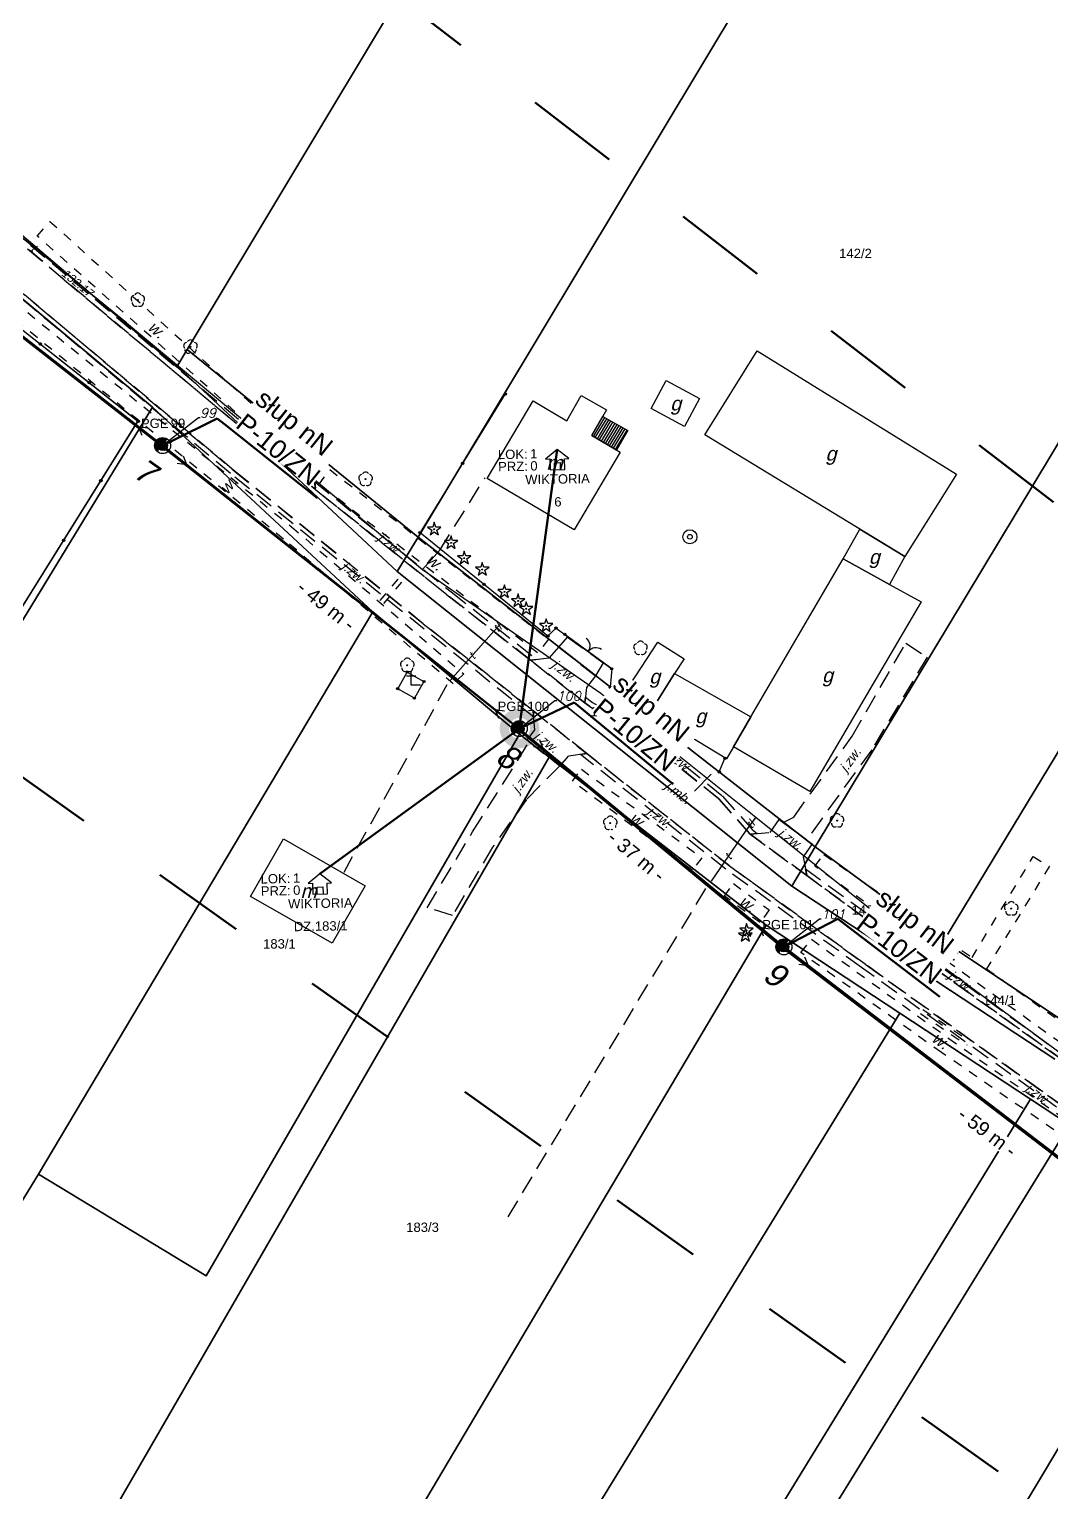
# Model space of a CAD drawing. Header units: metres. Extents: x 7542702 to 7555152, y 5804026 to 5815503.
# Drawn here: x 7547539.8 to 7547649.1, y 5806295.5 to 5806452 of the extents above; entities that cross this region are included whole.
import ezdxf
from ezdxf import colors
from ezdxf.entities.mleader import LeaderData, LeaderLine
from ezdxf.enums import TextEntityAlignment as Align
from ezdxf.math import Vec2, Vec3

# ---------------------------------------------------------------- set-up
doc = ezdxf.new("R2010")
doc.units = ezdxf.units.M
for name, pattern in [('4001', [0]), ('4002', [2, 1, -1]), ('4003', [3, 2, -1])]:
    doc.linetypes.add(name, pattern=pattern)
doc.layers.add('!tele', color=30, linetype='Continuous', lineweight=50, plot=False)
for name, color, linetype, lineweight in [('!trafo', 6, '4002', 50), ('_KABEL_ABONENCKI_NAPOWIETRZNY', 104, 'Continuous', 50), ('_MUFA', 202, 'Continuous', 30), ('_numery slupow etap 4 cz. 2', 7, 'Continuous', 40), ('_PA_OPCJONALNE', 1, 'Continuous', 30), ('_SIEC_NAPOWIETRZNA', 5, 'Continuous', 50), ('_SLUP_DZIERZAWIONY_ENERGETYCZNY', 1, 'Continuous', 30)]:
    doc.layers.add(name, color=color, linetype=linetype, lineweight=lineweight)
for name, color, linetype in [('_MM mufy', 3, 'Continuous'), ('_MM opisy', 7, 'Continuous'), ('_MM slupy', 5, 'Continuous'), ('Budynki', 7, 'Continuous'), ('Cmentarze_i_pomniki', 184, 'Continuous'), ('Drogi', 135, 'Continuous'), ('Dzialki', 165, 'Continuous'), ('Elementy_budynkow', 7, 'Continuous'), ('Linie_napowietrzne', 184, 'Continuous'), ('makro-numeracja-punktow', 7, 'Continuous'), ('Ogrodzenia', 184, 'Continuous'), ('Projekty', 252, 'Continuous'), ('Roslinnosc', 104, 'Continuous'), ('SYSTEM', 250, 'Continuous'), ('Uz_Specjalne', 7, 'Continuous'), ('Uz_Telekomunikacja', 252, 'Continuous'), ('Wody', 184, 'Continuous')]:
    doc.layers.add(name, color=color, linetype=linetype)
doc.layers.add('DIM', color=7, linetype='Continuous', plot=False)
doc.layers.get('_MUFA').off()
doc.styles.add('DYN_DIM', font='arial.ttf')
doc.styles.add('GeodText', font='romans.shx', dxfattribs={"oblique": 14.323945})
doc.styles.get("Standard").update_dxf_attribs({"font": 'arial.ttf'})
doc.dimstyles.new('opis linie', dxfattribs={"dimtxt": 1.5, "dimasz": 0.18, "dimexe": 0.18, "dimexo": 0.0625, "dimgap": 2.5, "dimtad": 4, "dimdec": 0, "dimzin": 0, "dimdsep": 46, "dimtxsty": 'Standard', "dimcen": 0.09, "dimse1": 1, "dimse2": 1, "dimsd1": 1, "dimsd2": 1, "dimclrt": 256, "dimadec": 0, "dimazin": 0, "dimtfac": 1, "dimtdec": 0, "dimtofl": 0, "dimtmove": 0, "dimatfit": 3, "dimfxl": 1, "dimtfill": 1, "dimtolj": 1, "dimtzin": 0, "dimarcsym": 0})
doc.dimstyles.get("Standard").update_dxf_attribs({"dimtxt": 0.18, "dimasz": 0.18, "dimexe": 0.18, "dimexo": 0.0625, "dimgap": 0.09, "dimtad": 0, "dimtih": 1, "dimtoh": 1, "dimdec": 4, "dimzin": 0, "dimdsep": 46, "dimtxsty": 'Standard', "dimcen": 0.09, "dimadec": 0, "dimazin": 0, "dimtfac": 1, "dimtdec": 4, "dimtofl": 0, "dimtmove": 0, "dimatfit": 3, "dimfxl": 1, "dimtolj": 1, "dimtzin": 0, "dimarcsym": 0})

# ---------------------------------------------------------------- blocks, each defined once
blk = doc.blocks.new('1412')
at = {"layer": 'Roslinnosc', "color": 104, "linetype": 'Continuous'}
for p, q in [((-0.33, 0.47), (-1.43, 0.47)), ((-1.43, 0.47), (-0.55, -0.17)), ((0, 1.5), (-0.33, 0.47)), ((0.33, 0.47), (0, 1.5)), ((1.43, 0.47), (0.33, 0.47)), ((0.55, -0.17), (1.43, 0.47)), ((-0.55, -0.17), (-0.88, -1.21)), ((-0.88, -1.21), (0, -0.57)), ((0, -0.57), (0.88, -1.21)), ((0.88, -1.21), (0.55, -0.17))]:
    blk.add_line(p, q, dxfattribs=at)
blk.add_circle((0, 0), 0.1, dxfattribs=at)
blk = doc.blocks.new('1651')
at = {"layer": 'Wody', "color": 184, "linetype": 'Continuous'}
for radius in [1.5, 0.5]:
    blk.add_circle((0, 0), radius, dxfattribs=at)
blk = doc.blocks.new('1281')
at = {"layer": 'Ogrodzenia', "color": 184, "linetype": 'Continuous'}
for radius in [0.24, 0.16, 0.08]:
    blk.add_circle((0, 0), radius, dxfattribs=at)
blk = doc.blocks.new('2283')
at = {"layer": 'Ogrodzenia', "color": 184, "linetype": 'Continuous'}
blk.add_line((0, 0), (0, 1), dxfattribs=at)
blk = doc.blocks.new('1283')
at = {"layer": 'Ogrodzenia', "color": 184, "linetype": 'Continuous'}
for centre, start, end in [((0, 2), 270, 0), ((0, -2), 0, 90)]:
    blk.add_arc(centre, 2, start, end, dxfattribs=at)
blk = doc.blocks.new('1422')
at = {"layer": 'Roslinnosc', "color": 104, "linetype": 'Continuous'}
blk.add_circle((0, 0), 0.1, dxfattribs=at)
for centre, start, end in [((-0.71, 0.23), 102.5, 221.75), ((0, 0.75), 30.19, 149.77), ((0.71, 0.23), 318.3, 77.49), ((-0.44, -0.61), 174.33, 293.45), ((0.44, -0.61), 246.24, 5.74)]:
    blk.add_arc(centre, 0.75, start, end, dxfattribs=at)
blk = doc.blocks.new('1371')
at = {"layer": 'Cmentarze_i_pomniki', "color": 184, "linetype": 'Continuous'}
for p, q in [((-1, 2), (1, 2)), ((0, 0), (0, 3)), ((2, 0), (0, 0))]:
    blk.add_line(p, q, dxfattribs=at)
blk = doc.blocks.new('1361')
at = {"layer": 'Linie_napowietrzne', "color": 184, "linetype": 'Continuous'}
blk.add_circle((0, 0), 0.5, dxfattribs=at)
blk = doc.blocks.new('1423')
at = {"layer": 'Roslinnosc', "color": 104, "linetype": 'Continuous'}
for centre, start, end in [((-0.71, 0.23), 102.5, 221.75), ((0, 0.75), 30.19, 149.77), ((0.71, 0.23), 318.3, 77.49), ((-0.44, -0.61), 174.33, 293.45), ((0.44, -0.61), 246.24, 5.74)]:
    blk.add_arc(centre, 0.75, start, end, dxfattribs=at)
blk = doc.blocks.new('1756')
at = {"layer": 'Uz_Telekomunikacja', "color": 220, "linetype": 'Continuous'}
for radius in [0.16, 0.08]:
    blk.add_circle((0, 0), radius, dxfattribs=at)
blk = doc.blocks.new('ADRES')
for points in [[(0.79, -2.15), (0.79, -2.15), (0.79, -0.99), (1.24, -0.99), (0, 0), (-1.24, -0.99), (-0.79, -0.99), (-0.79, -2.15), (0.79, -2.15), (0.79, -2.15)], [(-0.31, -2.15), (-0.31, -1.4), (0.31, -1.4), (0.31, -2.15)]]:
    blk.add_lwpolyline(points)
at = {"color": 212, "insert": (-3.15, -0.43), "char_height": 1, "width": 1e-16, "attachment_point": 6}
blk.add_mtext('LOK:  ', dxfattribs=at)
at = {"color": 4, "insert": (-3.15, -1.72), "char_height": 1, "width": 1e-16, "attachment_point": 6}
blk.add_mtext('PRZ: ', dxfattribs=at)
at = {"color": 7}
for tag, flags, p in [('ID_OBSZARU', 13, (29.07, 23.06)), ('WOJEWODZTWO', 13, (23.29, 19.95)), ('POWIAT', 13, (29.07, 18.51)), ('GMINA', 13, (29.07, 16.8)), ('TERC', 13, (29.07, 15.22)), ('SIMC', 13, (29.07, 13.42)), ('ULIC', 13, (29.07, 11.76)), ('SZEROKOSC_GEOGRAFICZNA', 13, (18.71, 10.18)), ('DLUGOSC_GEOGRAFICZNA', 13, (29.07, 8.25)), ('KATEGORIA_STAWKI_JEDNOSTKOWEJ_100', 13, (29.07, 4.77)), ('KWOTA_STAWKI_JEDNOSTKOWEJ_100', 13, (29.07, 2.89)), ('DOFINANSOWANIE_95', 13, (29.07, 0.87)), ('MIEJSCOWOSC', 12, (0, -3.65)), ('ULICA', 12, (0, -4.88)), ('NR_PORZADKOWY', 12, (0, -6.09))]:
    blk.add_attdef(tag, text='', height=1, dxfattribs=dict(at, flags=flags)).set_placement(p, align=Align.CENTER)
at = {"color": 1}
for tag, flags, p in [('ID_PA', 5, (29.07, 21.57)), ('RODZAJ_OBIEKTU', 5, (29.07, 6.63)), ('ZAPAS', 13, (29.07, -2.62))]:
    blk.add_attdef(tag, text='', height=1, dxfattribs=dict(at, flags=flags)).set_placement(p, align=Align.CENTER)
at = {"color": 212, "flags": 12}
blk.add_attdef('LICZBA_LOKALI', text='', height=1, dxfattribs=at).set_placement((-2.88, -0.43), align=Align.MIDDLE_LEFT)
at = {"color": 150, "flags": 12}
for tag, p in [('MUFA', (1.78, -0.93)), ('NUMER_WLOKNA', (1.86, -2.2))]:
    blk.add_attdef(tag, p, '', height=1, dxfattribs=at)
at = {"color": 7, "style": 'DYN_DIM', "flags": 13}
blk.add_attdef('ODC_FUNKCJONALNY', text='', height=1, dxfattribs=at).set_placement((29.07, -1.01), align=Align.CENTER)
at = {"color": 4, "flags": 12}
blk.add_attdef('LICZBA_SED_W_DANYM_PA', text='', height=1, dxfattribs=at).set_placement((-2.88, -1.72), align=Align.MIDDLE_LEFT)
blk = doc.blocks.new('1047')
at = {"layer": 'SYSTEM', "color": 250, "linetype": 'Continuous'}
blk.add_line((0, 1), (0, 11), dxfattribs=at)
blk = doc.blocks.new('1046')
at = {"layer": 'SYSTEM', "color": 250, "linetype": 'Continuous'}
for p, q in [((0, 1), (0, 11)), ((-1, 4.8), (0, 6.5)), ((1, 4.8), (0, 6.5))]:
    blk.add_line(p, q, dxfattribs=at)
blk = doc.blocks.new('SLUP_DZIERZAWIONY')
h = blk.add_hatch(color=256)
h.dxf.hatch_style = 1
h.paths.add_polyline_path([(0.53, 0, 1), (-0.53, 0, 1)])
at = {"lineweight": 30}
blk.add_circle((0, 0), 0.527, dxfattribs=at)
at = {"color": 7, "style": 'DYN_DIM', "flags": 13}
blk.add_attdef('ODC_FUNKCJONALNY', text='', height=1, dxfattribs=at).set_placement((0.36, 3.33), align=Align.CENTER)
at = {"color": 7, "flags": 12}
blk.add_attdef('WLASCICIEL', text='', height=1, dxfattribs=at).set_placement((0.63, 1.89), align=Align.RIGHT)
blk.add_attdef('SLUP_NUMER', (0.87, 1.89), '', height=1, dxfattribs=at)
blk.add_attdef('TYP', text='', height=1, dxfattribs=at).set_placement((0, -2.82), align=Align.CENTER)
blk = doc.blocks.new('MUFA_II')
at = {"layer": '_MM mufy'}
h = blk.add_hatch(color=256, dxfattribs=at)
h.dxf.hatch_style = 1
h.paths.add_polyline_path([(2.15, 0.12, 1), (-2.1, -0.05, 1)])
h.paths.add_polyline_path([(-1.1, -0.01, -1), (1.15, 0.08, -1)], flags=16)
h.paths.add_polyline_path([(-0.83, 0, -1), (0.88, 0.07, -1)], flags=0)
blk = doc.blocks.new('ZN')
at = {"layer": '_MM slupy', "transparency": 33554687}
h = blk.add_hatch(color=256, dxfattribs=at)
h.dxf.hatch_style = 1
h.paths.add_polyline_path([(0, -0.86), (0, 0.86, 1)])
at = {"layer": '_MM slupy'}
blk.add_circle((0, 0), 0.857, dxfattribs=at)
blk = doc.blocks.new('*D201')
at = {"layer": 'Defpoints', "color": 0}
for p in [(7547620.92, 5806354.46), (7547620.46, 5806353.86), (7547667.01, 5806318.24)]:
    blk.add_point(p, dxfattribs=at)
at = {"layer": 'DIM', "insert": (7547642.21, 5806334.05), "char_height": 1.5, "attachment_point": 5, "rotation": 322.5768, "bg_fill": 3, "box_fill_scale": 1.1, "bg_fill_color": 9, "bg_fill_true_color": 13158600, "bg_fill_transparency": 0}
blk.add_mtext('\\A1;- 59 m -', dxfattribs=at)
blk = doc.blocks.new('*D202')
at = {"layer": 'Defpoints', "color": 0}
for p in [(7547592.65, 5806377.79), (7547592.17, 5806377.21), (7547620.46, 5806353.86)]:
    blk.add_point(p, dxfattribs=at)
at = {"layer": 'DIM', "insert": (7547604.71, 5806363.59), "char_height": 1.5, "attachment_point": 5, "rotation": 320.4644, "bg_fill": 3, "box_fill_scale": 1.1, "bg_fill_color": 9, "bg_fill_true_color": 13158600, "bg_fill_transparency": 0}
blk.add_mtext('\\A1;- 37 m -', dxfattribs=at)
blk = doc.blocks.new('*D203')
at = {"layer": 'Defpoints', "color": 0}
for p in [(7547554.04, 5806407.49), (7547554.51, 5806408.08), (7547592.17, 5806377.21)]:
    blk.add_point(p, dxfattribs=at)
at = {"layer": 'DIM', "insert": (7547571.54, 5806390.38), "char_height": 1.5, "attachment_point": 5, "rotation": 321.546, "bg_fill": 3, "box_fill_scale": 1.1, "bg_fill_color": 9, "bg_fill_true_color": 13158600, "bg_fill_transparency": 0}
blk.add_mtext('\\A1;- 49 m -', dxfattribs=at)
blk = doc.blocks.new('*D204')
at = {"layer": 'Defpoints', "color": 0}
for p in [(7547517.72, 5806435.85), (7547518.18, 5806436.44), (7547554.04, 5806407.49)]:
    blk.add_point(p, dxfattribs=at)
at = {"layer": 'DIM', "insert": (7547534.33, 5806419.69), "char_height": 1.5, "attachment_point": 5, "rotation": 322.016, "bg_fill": 3, "box_fill_scale": 1.1, "bg_fill_color": 9, "bg_fill_true_color": 13158600, "bg_fill_transparency": 0}
blk.add_mtext('\\A1;- 46 m -', dxfattribs=at)
blk = doc.blocks.new('q')
at = {"layer": '_MM slupy'}
blk.add_blockref('ZN', (0, 0), dxfattribs=at)
at = {"layer": '_MM opisy'}
ml = blk.add_multileader_mtext('Standard', dxfattribs=at)
ml.set_content('\\pxql;słup nN\\PP-10/ZN', color=256)
ml.set_leader_properties()
ml.build(insert=Vec2(0, 0))
ml.multileader.update_dxf_attribs({"has_text_frame": 1, "text_left_attachment_type": 5, "text_right_attachment_type": 5, "dogleg_length": 1, "arrow_head_size": 1})
ctx = ml.context
ctx.base_point, ctx.char_height, ctx.arrow_head_size, ctx.landing_gap_size, ctx.plane_origin = Vec3(3.75, 5.9), 2, 1, 1, Vec3(1.72, -1.42)
ctx.left_attachment, ctx.right_attachment = 5, 5
notes = []
notes.append((ctx, [(0, (1, 1, 0), (2.75, 5.9), (1, 0), 1, [(0, [(0, 0), (2.75, 5.9)], 0, [])])]))
ctx.mtext.insert, ctx.mtext.flow_direction = Vec3(4.75, 11.7), 5
ctx.mtext.has_bg_fill, ctx.mtext.bg_color, ctx.mtext.bg_scale_factor, ctx.mtext.bg_transparency, ctx.mtext.use_window_bg_color = 1, -1023410175, 1, 0, 1
for ctx, leaders in notes:
    for number, flags, end, landing, length, lines in leaders:
        leader = LeaderData()
        leader.index, (leader.has_last_leader_line, leader.has_dogleg_vector, leader.attachment_direction) = number, flags
        leader.last_leader_point, leader.dogleg_vector, leader.dogleg_length = Vec3(end), Vec3(landing), length
        for number, points, colour, breaks in lines:
            line = LeaderLine()
            line.index, line.vertices, line.color, line.breaks = number, Vec3.list(points), colors.encode_raw_color(colour), breaks
            leader.lines.append(line)
        ctx.leaders.append(leader)

msp = doc.modelspace()

# ---------------------------------------------------------------- linework, layer by layer
at = {"layer": '!tele'}
msp.add_lwpolyline([(7547329.99, 5806584.44), (7547366.68, 5806555.52), (7547406.65, 5806523.82), (7547442.58, 5806495.39), (7547480.32, 5806465.41), (7547517.72, 5806435.85), (7547554.04, 5806407.49), (7547592.17, 5806377.21), (7547620.46, 5806353.86), (7547667.01, 5806318.24), (7547708.5, 5806290.04), (7547744.3, 5806267.03)], dxfattribs=at)
at = {"layer": '!trafo', "ltscale": 10}
msp.add_lwpolyline([(7546747.54, 5807433.55), (7546707.13, 5807334.94), (7547051.46, 5807071.49), (7547150.64, 5807000.95), (7547259.86, 5806782.01), (7547244.22, 5806581.99), (7547760.47, 5806214.35), (7547791.76, 5806291.46), (7547331.38, 5806646.8), (7547319.09, 5806843.46), (7547208.46, 5807050.19), (7546929.11, 5807322.84)], close=True, dxfattribs=at)
at = {"layer": '_KABEL_ABONENCKI_NAPOWIETRZNY'}
for points in [[(7547596.21, 5806407.07), (7547592.17, 5806377.21)], [(7547570.84, 5806361.67), (7547592.17, 5806377.21)], [(7547671.72, 5806340.8), (7547667.01, 5806318.24), (7547666.62, 5806318.4), (7547620.35, 5806353.78), (7547592.33, 5806376.91), (7547592.17, 5806377.21)]]:
    msp.add_lwpolyline(points, dxfattribs=at)
at = {"layer": '_SIEC_NAPOWIETRZNA'}
for points in [[(7547592.17, 5806377.21), (7547554.23, 5806407.23), (7547517.53, 5806435.85)], [(7547620.46, 5806353.86), (7547592.17, 5806377.21)], [(7547620.46, 5806353.86), (7547667.01, 5806318.24)]]:
    msp.add_lwpolyline(points, dxfattribs=at)
at = {"layer": 'Budynki', "color": 7, "linetype": '4001'}
for points in [[(7547617.6, 5806417.62, 0), (7547638.91, 5806404.45, 0), (7547633.39, 5806395.64, 0), (7547612.01, 5806408.64, 0), (7547617.6, 5806417.62, 0)], [(7547609.85, 5806409.54, 132.99), (7547606.27, 5806411.45, 133), (7547607.87, 5806414.45, 133.33), (7547611.45, 5806412.54, 132.99), (7547609.85, 5806409.54, 132.99)], [(7547602.95, 5806406.78, 0), (7547598.04, 5806398.48, 0), (7547588.74, 5806403.98, 0), (7547593.65, 5806412.28, 0), (7547597.27, 5806410.14, 0), (7547598.8, 5806412.84, 0), (7547601.49, 5806411.32, 0), (7547599.93, 5806408.57, 0), (7547602.95, 5806406.78, 0)], [(7547633.39, 5806395.64, 0), (7547631.74, 5806392.65, 0), (7547626.8, 5806395.37, 0), (7547628.57, 5806398.54, 0), (7547633.39, 5806395.64, 0)], [(7547631.74, 5806392.65, 0), (7547635.13, 5806390.78, 0), (7547623.23, 5806370.49, 0), (7547615.06, 5806375.28, 0), (7547616.92, 5806378.49, 0), (7547626.8, 5806395.37, 0), (7547631.74, 5806392.65, 0)], [(7547606.27, 5806379.13, 0), (7547603.43, 5806381.01, 0), (7547606.97, 5806386.46, 0), (7547609.79, 5806384.69, 0), (7547608.78, 5806383.1, 0), (7547606.27, 5806379.13, 0)], [(7547615.06, 5806375.28, 0), (7547614.33, 5806373.98, 0), (7547606.15, 5806378.94, 0), (7547606.27, 5806379.13, 0), (7547608.78, 5806383.1, 0), (7547616.92, 5806378.49, 0), (7547615.06, 5806375.28, 0)], [(7547567.31, 5806357.04, 0), (7547563.42, 5806359.27, 0), (7547566.95, 5806365.42, 0), (7547575.68, 5806360.41, 0), (7547572.15, 5806354.26, 0), (7547567.31, 5806357.04, 0)]]:
    msp.add_polyline3d(points, dxfattribs=at)
at = {"layer": 'Drogi', "color": 8, "linetype": '4003'}
for p, q in [((7547543.52, 5806425.24, 122.98), (7547523.53, 5806442.06)), ((7547523.53, 5806442.06), (7547543.52, 5806425.24, 122.98)), ((7547523.53, 5806442.06), (7547543.52, 5806425.24, 122.98)), ((7547523.82, 5806442.43), (7547564.95, 5806407.98)), ((7547540.81, 5806422.33, 122.97), (7547521.55, 5806438.43)), ((7547540.81, 5806422.33, 122.97), (7547521.55, 5806438.43)), ((7547561.3, 5806404.5), (7547537, 5806424.83)), ((7547537.74, 5806424.89), (7547540.81, 5806422.33, 122.97)), ((7547564.2, 5806407.95), (7547543.52, 5806425.24, 122.98)), ((7547543.52, 5806425.24, 122.98), (7547564.2, 5806407.95)), ((7547543.52, 5806425.24, 122.98), (7547564.2, 5806407.95)), ((7547540.81, 5806422.33, 122.97), (7547561.68, 5806404.81)), ((7547561.68, 5806404.81), (7547540.81, 5806422.33, 122.97)), ((7547561.68, 5806404.81), (7547540.81, 5806422.33, 122.97)), ((7547566.21, 5806408.03), (7547567.21, 5806409.08)), ((7547567.21, 5806409.08), (7547571.03, 5806406.06)), ((7547564.2, 5806407.95), (7547566.21, 5806408.03)), ((7547564.95, 5806407.98), (7547564.2, 5806407.95)), ((7547570.39, 5806402.78, 133.18), (7547564.2, 5806407.95)), ((7547564.2, 5806407.95), (7547570.39, 5806402.78, 133.18)), ((7547564.2, 5806407.95), (7547570.39, 5806402.78, 133.18)), ((7547571.03, 5806406.06), (7547570.12, 5806404.93)), ((7547593.71, 5806378.44), (7547561.3, 5806404.5)), ((7547561.68, 5806404.81), (7547581.91, 5806388.44)), ((7547581.91, 5806388.44), (7547561.68, 5806404.81)), ((7547581.91, 5806388.44), (7547561.68, 5806404.81)), ((7547570.12, 5806404.93), (7547570.39, 5806402.78, 133.18)), ((7547570.39, 5806402.78, 133.18), (7547570.29, 5806403.64)), ((7547570.29, 5806403.64), (7547584.88, 5806391.84)), ((7547584.38, 5806391.58), (7547570.39, 5806402.78, 133.18)), ((7547570.39, 5806402.78, 133.18), (7547584.38, 5806391.58)), ((7547570.39, 5806402.78, 133.18), (7547584.38, 5806391.58)), ((7547584.88, 5806391.84), (7547594.06, 5806384.62)), ((7547593.36, 5806384.54), (7547584.38, 5806391.58)), ((7547584.38, 5806391.58), (7547599.18, 5806379.98)), ((7547584.38, 5806391.58), (7547599.18, 5806379.98)), ((7547581.91, 5806388.44), (7547593.65, 5806379.13)), ((7547593.65, 5806379.13), (7547581.91, 5806388.44)), ((7547593.65, 5806379.13), (7547581.91, 5806388.44)), ((7547595.41, 5806384.78), (7547596.39, 5806385.94)), ((7547596.39, 5806385.94), (7547597.34, 5806387.01)), ((7547600.31, 5806382.86), (7547596.39, 5806385.94)), ((7547596.39, 5806385.94), (7547600.31, 5806382.86)), ((7547597.34, 5806387.01), (7547601.13, 5806384.27)), ((7547627.76, 5806376.41), (7547633.49, 5806386.35)), ((7547633.49, 5806386.35), (7547635.79, 5806384.87)), ((7547593.36, 5806384.54), (7547595.41, 5806384.78)), ((7547594.06, 5806384.62), (7547593.36, 5806384.54)), ((7547599.18, 5806379.98), (7547593.36, 5806384.54)), ((7547601.13, 5806384.27), (7547600.31, 5806382.86)), ((7547635.79, 5806384.87), (7547629.85, 5806374.96)), ((7547600.31, 5806382.86), (7547599.36, 5806381.63)), ((7547599.36, 5806381.63), (7547599.18, 5806379.98)), ((7547599.18, 5806379.98), (7547599.25, 5806380.57)), ((7547599.7, 5806379.59), (7547599.18, 5806379.98)), ((7547599.18, 5806379.98), (7547599.7, 5806379.59)), ((7547599.18, 5806379.98), (7547599.7, 5806379.59)), ((7547599.25, 5806380.57), (7547600, 5806380)), ((7547604.89, 5806376.6), (7547599.7, 5806379.59)), ((7547599.7, 5806379.59), (7547604.89, 5806376.6)), ((7547599.7, 5806379.59), (7547604.89, 5806376.6)), ((7547600, 5806380), (7547605.28, 5806376.96)), ((7547593.65, 5806379.13), (7547593.71, 5806378.44)), ((7547593.65, 5806379.13), (7547599.4, 5806374.54, 133.24)), ((7547593.82, 5806377.09), (7547593.65, 5806379.13)), ((7547599.4, 5806374.54, 133.24), (7547593.65, 5806379.13)), ((7547599.4, 5806374.54, 133.24), (7547593.65, 5806379.13)), ((7547593.01, 5806375.98), (7547593.82, 5806377.09)), ((7547613.46, 5806369.75), (7547604.89, 5806376.6)), ((7547604.89, 5806376.6), (7547613.46, 5806369.75)), ((7547604.89, 5806376.6), (7547613.46, 5806369.75)), ((7547605.28, 5806376.96), (7547613.85, 5806370.04)), ((7547621.51, 5806367.76), (7547627.76, 5806376.41)), ((7547587.17, 5806366.16, 133.4), (7547593.23, 5806375.79)), ((7547593.23, 5806375.79), (7547593.01, 5806375.98)), ((7547593.23, 5806375.79), (7547596.52, 5806373.25)), ((7547596.52, 5806373.25), (7547593.23, 5806375.79)), ((7547629.85, 5806374.96), (7547622.88, 5806365.32)), ((7547596.52, 5806373.25), (7547592.95, 5806369.64)), ((7547597.39, 5806374.28), (7547596.52, 5806373.25)), ((7547599.4, 5806374.54, 133.24), (7547597.39, 5806374.28)), ((7547598.71, 5806374.45), (7547599.4, 5806374.54, 133.24)), ((7547614.24, 5806362.18), (7547598.71, 5806374.45)), ((7547599.4, 5806374.54, 133.24), (7547614.63, 5806362.54)), ((7547614.63, 5806362.54), (7547599.4, 5806374.54, 133.24)), ((7547614.63, 5806362.54), (7547599.4, 5806374.54, 133.24)), ((7547613.85, 5806370.04), (7547617.08, 5806366.41)), ((7547592.95, 5806369.64), (7547589.32, 5806364.54)), ((7547616.85, 5806365.93), (7547613.46, 5806369.75)), ((7547613.46, 5806369.75), (7547616.85, 5806365.93)), ((7547613.46, 5806369.75), (7547616.85, 5806365.93)), ((7547618.99, 5806366.12), (7547619.94, 5806367.5)), ((7547619.94, 5806367.5), (7547620.38, 5806367.18)), ((7547620.38, 5806367.18), (7547621.51, 5806367.76)), ((7547622.88, 5806365.32), (7547620.38, 5806367.18)), ((7547620.38, 5806367.18), (7547622.88, 5806365.32)), ((7547582.33, 5806358.06), (7547587.17, 5806366.16, 133.4)), ((7547616.85, 5806365.93), (7547618.99, 5806366.12)), ((7547617.6, 5806366), (7547616.85, 5806365.93)), ((7547622.91, 5806361.49), (7547616.85, 5806365.93)), ((7547616.85, 5806365.93), (7547622.91, 5806361.49)), ((7547616.85, 5806365.93), (7547622.91, 5806361.49)), ((7547617.08, 5806366.41), (7547617.6, 5806366)), ((7547622.88, 5806365.32), (7547623.48, 5806364.9)), ((7547589.32, 5806364.54), (7547585.02, 5806357.23)), ((7547623.48, 5806364.9), (7547622.52, 5806363.51)), ((7547628.75, 5806351.67), (7547614.24, 5806362.18)), ((7547614.63, 5806362.54), (7547629.16, 5806352, 133.28)), ((7547629.16, 5806352, 133.28), (7547614.63, 5806362.54)), ((7547629.16, 5806352, 133.28), (7547614.63, 5806362.54)), ((7547622.52, 5806363.51), (7547622.91, 5806361.49)), ((7547622.91, 5806361.49), (7547622.77, 5806362.2)), ((7547622.77, 5806362.2), (7547656.07, 5806338.17)), ((7547631.31, 5806355.35, 133.28), (7547622.91, 5806361.49)), ((7547622.91, 5806361.49), (7547631.31, 5806355.35, 133.28)), ((7547622.91, 5806361.49), (7547631.31, 5806355.35, 133.28)), ((7547585.02, 5806357.23), (7547582.33, 5806358.06)), ((7547655.4, 5806338.07), (7547631.31, 5806355.35, 133.28)), ((7547631.31, 5806355.35, 133.28), (7547655.4, 5806338.07)), ((7547631.31, 5806355.35, 133.28), (7547655.4, 5806338.07)), ((7547664.25, 5806326.26), (7547628.75, 5806351.67)), ((7547629.16, 5806352, 133.28), (7547653, 5806334.86)), ((7547653, 5806334.86), (7547629.16, 5806352, 133.28)), ((7547653, 5806334.86), (7547629.16, 5806352, 133.28))]:
    msp.add_line(p, q, dxfattribs=at)
at = {"layer": 'Dzialki'}
for p, q in [((7547629.19, 5806538.72), (7547556.66, 5806417.76)), ((7547556.66, 5806417.76), (7547629.19, 5806538.72)), ((7547581.35, 5806397.71), (7547653.99, 5806518.58)), ((7547653.99, 5806518.58), (7547581.35, 5806397.71)), ((7547623.82, 5806364.56), (7547695.94, 5806484.5)), ((7547695.94, 5806484.5), (7547623.82, 5806364.56)), ((7547637.52, 5806354.47), (7547709.47, 5806473.51)), ((7547709.47, 5806473.51), (7547637.52, 5806354.47)), ((7547555.56, 5806415.93), (7547519.54, 5806446.5)), ((7547519.54, 5806446.5), (7547555.56, 5806415.93)), ((7547519.54, 5806446.5), (7547555.56, 5806415.93)), ((7547516.71, 5806441.76), (7547552.97, 5806411.6)), ((7547552.97, 5806411.6), (7547516.71, 5806441.76)), ((7547552.97, 5806411.6), (7547516.71, 5806441.76)), ((7547556.66, 5806417.76), (7547555.56, 5806415.93)), ((7547555.56, 5806415.93), (7547556.66, 5806417.76)), ((7547581.35, 5806397.71), (7547556.66, 5806417.76)), ((7547556.66, 5806417.76), (7547581.35, 5806397.71)), ((7547555.56, 5806415.93), (7547556.22, 5806415.39)), ((7547556.22, 5806415.39), (7547555.56, 5806415.93)), ((7547555.56, 5806415.93), (7547556.22, 5806415.39)), ((7547556.22, 5806415.39), (7547579.13, 5806394.02)), ((7547579.13, 5806394.02), (7547556.22, 5806415.39)), ((7547556.22, 5806415.39), (7547579.13, 5806394.02)), ((7547552.97, 5806411.6), (7547479.87, 5806291.81)), ((7547479.87, 5806291.81), (7547552.97, 5806411.6)), ((7547552.97, 5806411.6), (7547576.5, 5806389.72)), ((7547576.5, 5806389.72), (7547552.97, 5806411.6)), ((7547576.5, 5806389.72), (7547552.97, 5806411.6)), ((7547579.13, 5806394.02), (7547581.35, 5806397.71)), ((7547581.35, 5806397.71), (7547579.13, 5806394.02)), ((7547623.82, 5806364.56), (7547581.35, 5806397.71)), ((7547581.35, 5806397.71), (7547623.82, 5806364.56)), ((7547579.13, 5806394.02), (7547621.3, 5806360.36)), ((7547621.3, 5806360.36), (7547579.13, 5806394.02)), ((7547579.13, 5806394.02), (7547621.3, 5806360.36)), ((7547540.77, 5806329.55), (7547576.5, 5806389.72)), ((7547576.5, 5806389.72), (7547540.77, 5806329.55)), ((7547576.5, 5806389.72), (7547592.19, 5806376.61)), ((7547592.19, 5806376.61), (7547576.5, 5806389.72)), ((7547592.19, 5806376.61), (7547576.5, 5806389.72)), ((7547592.19, 5806376.61), (7547558.69, 5806318.66)), ((7547558.69, 5806318.66), (7547592.19, 5806376.61)), ((7547592.19, 5806376.61), (7547595.35, 5806374.15)), ((7547595.35, 5806374.15), (7547592.19, 5806376.61)), ((7547595.35, 5806374.15), (7547592.19, 5806376.61)), ((7547595.35, 5806374.15), (7547545.33, 5806287.57)), ((7547545.33, 5806287.57), (7547595.35, 5806374.15)), ((7547618.56, 5806356.18), (7547595.35, 5806374.15)), ((7547595.35, 5806374.15), (7547618.56, 5806356.18)), ((7547618.56, 5806356.18), (7547595.35, 5806374.15)), ((7547621.3, 5806360.36), (7547623.82, 5806364.56)), ((7547623.82, 5806364.56), (7547621.3, 5806360.36)), ((7547637.52, 5806354.47), (7547623.82, 5806364.56)), ((7547623.82, 5806364.56), (7547637.52, 5806354.47)), ((7547621.3, 5806360.36), (7547635.45, 5806351.05)), ((7547635.45, 5806351.05), (7547621.3, 5806360.36)), ((7547621.3, 5806360.36), (7547635.45, 5806351.05)), ((7547569.63, 5806273.58), (7547618.56, 5806356.18)), ((7547618.56, 5806356.18), (7547569.63, 5806273.58)), ((7547618.56, 5806356.18), (7547632.84, 5806346.78)), ((7547632.84, 5806346.78), (7547618.56, 5806356.18)), ((7547632.84, 5806346.78), (7547618.56, 5806356.18)), ((7547635.45, 5806351.05), (7547637.52, 5806354.47)), ((7547637.52, 5806354.47), (7547635.45, 5806351.05)), ((7547651.47, 5806345.18), (7547637.52, 5806354.47)), ((7547637.52, 5806354.47), (7547651.47, 5806345.18)), ((7547635.45, 5806351.05), (7547649.44, 5806341.84)), ((7547649.44, 5806341.84), (7547635.45, 5806351.05)), ((7547635.45, 5806351.05), (7547649.44, 5806341.84)), ((7547632.84, 5806346.78), (7547565.59, 5806236.97)), ((7547565.59, 5806236.97), (7547632.84, 5806346.78)), ((7547632.84, 5806346.78), (7547646.83, 5806337.57)), ((7547646.83, 5806337.57), (7547632.84, 5806346.78)), ((7547646.83, 5806337.57), (7547632.84, 5806346.78)), ((7547646.83, 5806337.57), (7547579.63, 5806227.98)), ((7547579.63, 5806227.98), (7547646.83, 5806337.57)), ((7547646.83, 5806337.57), (7547650.99, 5806334.84)), ((7547650.99, 5806334.84), (7547646.83, 5806337.57)), ((7547650.99, 5806334.84), (7547646.83, 5806337.57)), ((7547650.99, 5806334.84), (7547583.63, 5806225.42)), ((7547583.63, 5806225.42), (7547650.99, 5806334.84)), ((7547506.96, 5806274.48), (7547540.77, 5806329.55)), ((7547540.77, 5806329.55), (7547506.96, 5806274.48)), ((7547558.69, 5806318.66), (7547540.77, 5806329.55)), ((7547540.77, 5806329.55), (7547558.69, 5806318.66)), ((7547665.02, 5806325.6), (7547598.32, 5806214.44)), ((7547598.32, 5806214.44), (7547665.02, 5806325.6))]:
    msp.add_line(p, q, dxfattribs=at)
at = {"layer": 'Elementy_budynkow', "color": 7, "linetype": '4001'}
for p, q in [((7547600.09, 5806408.48), (7547601.32, 5806410.5)), ((7547600.3, 5806408.35), (7547601.54, 5806410.37)), ((7547600.52, 5806408.22), (7547601.75, 5806410.25)), ((7547600.73, 5806408.09), (7547601.97, 5806410.13)), ((7547600.95, 5806407.97), (7547602.19, 5806410)), ((7547601.16, 5806407.84), (7547602.41, 5806409.88)), ((7547601.38, 5806407.71), (7547602.62, 5806409.76)), ((7547601.59, 5806407.59), (7547602.84, 5806409.63)), ((7547601.81, 5806407.46), (7547603.06, 5806409.51)), ((7547602.03, 5806407.33), (7547603.28, 5806409.39)), ((7547602.24, 5806407.21), (7547603.5, 5806409.27)), ((7547602.46, 5806407.08), (7547603.71, 5806409.14))]:
    msp.add_line(p, q, dxfattribs=at)
msp.add_polyline3d([(7547601.1, 5806410.62, 0), (7547603.77, 5806409.11, 0), (7547602.57, 5806407.01, 0), (7547599.93, 5806408.57, 0), (7547601.1, 5806410.62, 0)], dxfattribs=at)
at = {"layer": 'Ogrodzenia', "color": 184, "linetype": '4001'}
for p, q in [((7547535.73, 5806422.48), (7547551.39, 5806410.12)), ((7547535.74, 5806422.49, 132.8), (7547551.44, 5806410.1, 132.79)), ((7547590.67, 5806413.02), (7547581.57, 5806398.18)), ((7547527.57, 5806371.86), (7547551.39, 5806410.12)), ((7547527.57, 5806371.86), (7547551.44, 5806410.1)), ((7547581.57, 5806398.18), (7547595.24, 5806387.13)), ((7547595.24, 5806387.13), (7547596.11, 5806387.98)), ((7547596.11, 5806387.98), (7547597.04, 5806387.3)), ((7547597.04, 5806387.3), (7547602.06, 5806383.61)), ((7547579.18, 5806381.48), (7547580.19, 5806383.26)), ((7547580.19, 5806383.26), (7547581.98, 5806382.26)), ((7547602.06, 5806383.61), (7547601.9, 5806381.64)), ((7547580.96, 5806380.47), (7547579.18, 5806381.48)), ((7547581.98, 5806382.26), (7547580.96, 5806380.47)), ((7547601.9, 5806381.64), (7547613.55, 5806372.58)), ((7547613.55, 5806372.58), (7547614.16, 5806374.03))]:
    msp.add_line(p, q, dxfattribs=at)
at = {"layer": 'Projekty', "linetype": '4003'}
for p, q in [((7547583.66, 5806396.29, 131.97), (7547588.51, 5806404.05)), ((7547584.44, 5806381.9), (7547573.41, 5806361.84)), ((7547617.41, 5806367.71), (7547616.35, 5806366.23)), ((7547612.08, 5806360.11), (7547590.88, 5806324.89))]:
    msp.add_line(p, q, dxfattribs=at)
at = {"layer": 'Uz_Specjalne', "color": 7, "linetype": '4002'}
for p, q in [((7547577.3, 5806390.91), (7547579.6, 5806393.65)), ((7547577.68, 5806390.59), (7547579.98, 5806393.33)), ((7547635.05, 5806346.74), (7547640.02, 5806343.37)), ((7547635.33, 5806347.16), (7547640.3, 5806343.79))]:
    msp.add_line(p, q, dxfattribs=at)
at = {"layer": 'Uz_Telekomunikacja', "linetype": '4001'}
for p, q in [((7547550.19, 5806420.62, 132.17), (7547533.1, 5806434.52, 131.97)), ((7547550.19, 5806420.62, 132.17), (7547581.81, 5806394.24, 132.17)), ((7547581.81, 5806394.24, 132.17), (7547583.66, 5806396.29, 131.97)), ((7547581.81, 5806394.24), (7547600.89, 5806381)), ((7547589.46, 5806387.64, 132.27), (7547584.8, 5806382.37, 131.97)), ((7547589.46, 5806387.64, 132.27), (7547590.2, 5806388.41)), ((7547600.89, 5806381), (7547617.45, 5806367.76)), ((7547610.89, 5806370.53, 132.37), (7547612.68, 5806372.36, 132.27)), ((7547617.45, 5806367.76), (7547616.33, 5806366.21)), ((7547617.45, 5806367.76), (7547636.63, 5806352.38)), ((7547616.33, 5806366.21, 132.37), (7547612.68, 5806360.88, 131.97)), ((7547636.63, 5806352.38), (7547664.17, 5806332.11))]:
    msp.add_line(p, q, dxfattribs=at)
at = {"layer": 'Wody', "color": 184, "linetype": '4002'}
for points in [[(7547564.77, 5806408.5, 133), (7547540.64, 5806429.91, 0), (7547542, 5806431.48, 0), (7547566.02, 5806409.72, 132.8), (7547564.77, 5806408.5, 133)], [(7547535.62, 5806423.14, 132.7), (7547536.51, 5806424.24, 132.8), (7547567.82, 5806398.81, 133), (7547586.23, 5806383.06, 133.2), (7547585.11, 5806382.01, 133), (7547566.97, 5806397.5, 132.7), (7547535.62, 5806423.14, 132.7)], [(7547595.3, 5806386.78, 133.1), (7547594.13, 5806385.32, 133.1), (7547570.77, 5806403.36, 133.1), (7547571.92, 5806404.92, 132.9), (7547595.3, 5806386.78, 133.1)], [(7547598.82, 5806372.88, 133), (7547611.7, 5806363.38, 133.3), (7547610.66, 5806362.06, 133.1), (7547597.85, 5806371.58, 133), (7547598.82, 5806372.88, 133)], [(7547623.78, 5806362.49, 133.2), (7547624.72, 5806363.76, 133), (7547640.58, 5806352.74, 0), (7547647.12, 5806363.52, 0), (7547648.85, 5806362.49, 0), (7547642.12, 5806351.53, 0), (7547657.71, 5806340.42, 133.1), (7547656.58, 5806338.88, 133.2), (7547623.78, 5806362.49, 133.2)], [(7547615.06, 5806360.63, 0), (7547618.89, 5806357.82, 133.4), (7547617.91, 5806356.46, 133), (7547614.1, 5806359.31, 0), (7547615.06, 5806360.63, 0)], [(7547623.41, 5806354.68, 133.4), (7547638.1, 5806344.07, 133.2), (7547651.96, 5806334.44, 133.3), (7547650.97, 5806333.16, 132.9), (7547637.31, 5806342.56, 132.7), (7547622.28, 5806353.26, 132.9), (7547623.41, 5806354.68, 133.4)]]:
    msp.add_polyline3d(points, dxfattribs=at)

# ---------------------------------------------------------------- block references
at = {"layer": '_MUFA'}
msp.add_blockref('MUFA_II', (7547592.17, 5806377.21), dxfattribs=at)
at = {"layer": '_PA_OPCJONALNE'}
ref = msp.add_blockref('ADRES', (7547596.21, 5806407.07), dxfattribs=dict(at, rotation=1))
ref.add_attrib('MIEJSCOWOSC', 'WIKTORIA', dxfattribs={"layer": '0', "color": 7, "height": 1, "rotation": 1, "flags": 12}).set_placement((7547596.27, 5806403.42), align=Align.CENTER)
ref.add_attrib('NR_PORZADKOWY', '6', dxfattribs={"layer": '0', "color": 7, "height": 1, "rotation": 1, "flags": 12}).set_placement((7547596.31, 5806400.98), align=Align.CENTER)
ref.add_attrib('LICZBA_LOKALI', '1', (7547593.34, 5806406.11), dxfattribs={"layer": '0', "color": 212, "height": 1, "rotation": 1, "flags": 12})
ref.add_attrib('LICZBA_SED_W_DANYM_PA', '0', (7547593.36, 5806404.82), dxfattribs={"layer": '0', "color": 4, "height": 1, "rotation": 1, "flags": 12})
ref = msp.add_blockref('ADRES', (7547570.84, 5806361.67), dxfattribs=dict(at, rotation=1))
ref.add_attrib('MIEJSCOWOSC', 'WIKTORIA', dxfattribs={"layer": '0', "color": 7, "height": 1, "rotation": 1, "flags": 12}).set_placement((7547570.91, 5806358.03), align=Align.CENTER)
ref.add_attrib('NR_PORZADKOWY', 'DZ.183/1', dxfattribs={"layer": '0', "color": 7, "height": 1, "rotation": 1, "flags": 12}).set_placement((7547570.95, 5806355.59), align=Align.CENTER)
ref.add_attrib('LICZBA_LOKALI', '1', (7547567.98, 5806360.72), dxfattribs={"layer": '0', "color": 212, "height": 1, "rotation": 1, "flags": 12})
ref.add_attrib('LICZBA_SED_W_DANYM_PA', '0', (7547568, 5806359.43), dxfattribs={"layer": '0', "color": 4, "height": 1, "rotation": 1, "flags": 12})
at = {"layer": '_SLUP_DZIERZAWIONY_ENERGETYCZNY'}
for p, values in [((7547554.04, 5806407.49), {'WLASCICIEL': 'PGE', 'SLUP_NUMER': '99'}), ((7547592.17, 5806377.21), {'WLASCICIEL': 'PGE', 'SLUP_NUMER': '100'}), ((7547620.46, 5806353.86), {'WLASCICIEL': 'PGE', 'SLUP_NUMER': '101'})]:
    msp.add_blockref('SLUP_DZIERZAWIONY', p, dxfattribs=at).add_auto_attribs(values)
at = {"layer": 'Cmentarze_i_pomniki', "color": 184, "xscale": 0.5, "yscale": 0.5, "zscale": 0.5}
msp.add_blockref('1371', (7547580.6, 5806381.88), dxfattribs=at)
at = {"layer": 'Linie_napowietrzne', "color": 184, "xscale": 0.5, "yscale": 0.5, "zscale": 0.5}
for name, p, rotation in [('1046', (7547554.04, 5806407.49), 52.16307200000001), ('1047', (7547554.04, 5806407.49), 52.16307200000001), ('1046', (7547554.04, 5806407.49), 231.5460199999999), ('1047', (7547554.04, 5806407.49), 231.5460199999999), ('1046', (7547592.17, 5806377.21), 51.54602000000001), ('1047', (7547592.17, 5806377.21), 51.54602000000001), ('1046', (7547592.17, 5806377.21), 230.4644159999999), ('1047', (7547592.17, 5806377.21), 230.4644159999999), ('1046', (7547620.46, 5806353.86), 50.46441600000003), ('1047', (7547620.46, 5806353.86), 50.46441600000003), ('1046', (7547620.46, 5806353.86), 232.5768299999999), ('1047', (7547620.46, 5806353.86), 232.5768299999999)]:
    msp.add_blockref(name, p, dxfattribs=dict(at, rotation=rotation))
for p in [(7547554.04, 5806407.49), (7547554.04, 5806407.49), (7547554.23, 5806407.23), (7547554.23, 5806407.23), (7547592.17, 5806377.21), (7547592.17, 5806377.21), (7547620.46, 5806353.86), (7547620.46, 5806353.86)]:
    msp.add_blockref('1361', p, dxfattribs=at)
at = {"layer": 'Ogrodzenia', "color": 184, "xscale": 0.5, "yscale": 0.5, "zscale": 0.5}
for p in [(7547540.95, 5806418.36), (7547540.97, 5806418.36), (7547546.17, 5806414.24), (7547546.21, 5806414.23), (7547590.67, 5806413.02), (7547551.39, 5806410.12), (7547551.44, 5806410.1), (7547551.44, 5806410.1), (7547586.12, 5806405.6), (7547547.42, 5806403.74), (7547547.46, 5806403.73), (7547581.57, 5806398.18), (7547581.57, 5806398.18), (7547543.45, 5806397.37), (7547543.48, 5806397.35), (7547588.41, 5806392.66), (7547595.24, 5806387.13), (7547595.24, 5806387.13), (7547596.11, 5806387.98), (7547596.11, 5806387.98), (7547597.04, 5806387.3), (7547597.04, 5806387.3), (7547580.19, 5806383.26), (7547580.19, 5806383.26), (7547602.06, 5806383.61), (7547602.06, 5806383.61), (7547579.18, 5806381.48), (7547579.18, 5806381.48), (7547581.98, 5806382.26), (7547581.98, 5806382.26), (7547601.9, 5806381.64), (7547601.9, 5806381.64), (7547580.96, 5806380.47), (7547580.96, 5806380.47), (7547607.72, 5806377.11), (7547614.16, 5806374.03), (7547613.55, 5806372.58), (7547613.55, 5806372.58)]:
    msp.add_blockref('1281', p, dxfattribs=at)
at = {"layer": 'Ogrodzenia', "color": 184, "xscale": 0.5, "yscale": 6.230289, "rotation": 53.68189100000001}
msp.add_blockref('2283', (7547602.06, 5806383.61), dxfattribs=at)
at = {"layer": 'Ogrodzenia', "color": 184, "xscale": 0.5, "yscale": 0.5, "zscale": 0.5, "rotation": 53.68189100000001}
msp.add_blockref('1283', (7547599.55, 5806385.46), dxfattribs=at)
at = {"layer": 'Roslinnosc', "color": 104, "xscale": 0.5, "yscale": 0.5, "zscale": 0.5}
for name, p in [('1422', (7547551.39, 5806423.07)), ('1422', (7547557.02, 5806418.05)), ('1422', (7547575.74, 5806403.91)), ('1412', (7547583.08, 5806398.54, 143.78)), ('1412', (7547584.88, 5806397.09, 140.53)), ('1412', (7547586.29, 5806395.45, 137.15)), ('1412', (7547588.22, 5806394.24, 139.34)), ('1412', (7547590.58, 5806391.85, 134.6)), ('1412', (7547592.04, 5806390.87, 134.86)), ('1412', (7547592.92, 5806390.04, 134.86)), ('1412', (7547595.05, 5806388.21, 135.71)), ('1423', (7547605.13, 5806385.82)), ('1422', (7547580.2, 5806384, 134.03)), ('1422', (7547601.9, 5806367.11, 133.74)), ('1422', (7547626.14, 5806367.38, 135.62)), ('1422', (7547644.77, 5806357.96, 132.43)), ('1412', (7547616.34, 5806355.09, 134.43)), ('1412', (7547616.47, 5806355.63))]:
    msp.add_blockref(name, p, dxfattribs=at)
at = {"layer": 'Uz_Telekomunikacja', "xscale": 0.5, "yscale": 0.5, "zscale": 0.5}
msp.add_blockref('1756', (7547544.75, 5806425.05), dxfattribs=at)
at = {"layer": 'Wody', "color": 184, "xscale": 0.5, "yscale": 0.5, "zscale": 0.5}
msp.add_blockref('1651', (7547610.41, 5806397.74), dxfattribs=at)

# ---------------------------------------------------------------- texts
at = {"layer": 'Budynki', "color": 7, "oblique": 15}
for s, p in [('g', (7547608.31, 5806411.25)), ('m', (7547595.06, 5806404.91)), ('g', (7547624.91, 5806405.88)), ('g', (7547629.54, 5806394.84)), ('g', (7547606.06, 5806382.04)), ('g', (7547624.54, 5806382.18)), ('g', (7547610.98, 5806377.79)), ('m', (7547568.77, 5806359.09))]:
    msp.add_text(s, height=1.5, rotation=359.97, dxfattribs=at).set_placement(p)
at = {"layer": 'Drogi', "color": 8, "oblique": 15}
for s, rotation, p in [('j.zw. ', 320.1508, (7547566.64, 5806407.24)), ('j.zw. ', 321.0484, (7547576.94, 5806397.46)), ('j.zw. ', 321.0204, (7547573.08, 5806394.41)), ('j.zw. ', 321.9246, (7547595.53, 5806383.86)), ('j.zw. ', 321.3974, (7547593.67, 5806376.28)), ('j.zw. ', 321.3777, (7547607.92, 5806374.18)), ('j.zw. ', 54.1491, (7547627.14, 5806372.46)), ('j.zw. ', 54.5581, (7547592.08, 5806370.23)), ('j.mb. ', 322.1039, (7547607.63, 5806370.91)), ('j.mb. ', 322.1039, (7547607.63, 5806370.91)), ('j.zw. ', 322.6442, (7547605.77, 5806368.19)), ('j.zw. ', 323.7859, (7547619.75, 5806365.85)), ('j.zw. ', 324.1762, (7547637.91, 5806350.61)), ('j.zw. ', 322.6442, (7547646.2, 5806338.58))]:
    msp.add_text(s, height=1, rotation=rotation, dxfattribs=at).set_placement(p)
at = {"layer": 'Dzialki'}
for s, p in [('142/2', (7547626.37, 5806427.55)), ('141/1', (7547566.89, 5806405.39)), ('142/1', (7547599.78, 5806378.54)), ('143/1', (7547627.69, 5806357.3)), ('183/1', (7547564.78, 5806353.69)), ('144/1', (7547641.75, 5806347.66)), ('183/3', (7547580.08, 5806323.37))]:
    msp.add_text(s, height=1, dxfattribs=at).set_placement(p)
at = {"layer": 'makro-numeracja-punktow', "color": 6, "char_height": 1, "attachment_point": 7, "line_spacing_factor": 0.8, "style": 'GeodText'}
for s, insert in [('99', (7547558.04, 5806410.49)), ('100', (7547596.17, 5806380.21)), ('101', (7547624.46, 5806356.86))]:
    msp.add_mtext(s, dxfattribs=dict(at, insert=insert))
at = {"layer": 'Uz_Telekomunikacja', "oblique": 15}
for s, rotation, p in [('t', 322.0845, (7547539.88, 5806428.43)), ('132.17', 320.8771, (7547543.15, 5806425.77)), ('t', 320.1624, (7547565.54, 5806407.23)), ('tI', 46.1382, (7547589.91, 5806387.46)), ('t', 48.5153, (7547587.32, 5806384.54)), ('tI', 321.274, (7547606.43, 5806376.07)), ('tI', 54.1597, (7547617.05, 5806366.44)), ('t', 55.5965, (7547614.75, 5806363.1))]:
    msp.add_text(s, height=0.9, rotation=rotation, dxfattribs=at).set_placement(p)
at = {"layer": 'Wody', "color": 184, "oblique": 15}
for rotation, p in [(317.835, (7547552.36, 5806420.02)), (51.1509, (7547560.95, 5806402.16)), (322.1834, (7547582.07, 5806395.08)), (323.5883, (7547603.81, 5806367.4)), (323.2024, (7547615.53, 5806358.49)), (324.2576, (7547637.33, 5806353.3)), (324.1609, (7547636.16, 5806343.84))]:
    msp.add_text('w.', height=1.25, rotation=rotation, dxfattribs=at).set_placement(p)

# ---------------------------------------------------------------- leaders
at = {"layer": 'makro-numeracja-punktow', "color": 6, "has_arrowhead": 0, "annotation_type": 0, "has_hookline": 1, "hookline_direction": 0}
for points, text_width in [([(7547554.04, 5806407.49), (7547557.86, 5806410.49), (7547558.04, 5806410.49)], 1.66), ([(7547592.17, 5806377.21), (7547595.99, 5806380.21), (7547596.17, 5806380.21)], 2.38), ([(7547620.46, 5806353.86), (7547624.28, 5806356.86), (7547624.46, 5806356.86)], 2.19)]:
    msp.add_leader(points, dimstyle='Standard', dxfattribs=dict(at, text_width=text_width))

# ---------------------------------------------------------------- next in the draw order: block references
at = {"layer": '!tele'}
for p, rotation in [((7547554.04, 5806407.49), 321.5460197502304), ((7547592.17, 5806377.21), 320.4644164464921), ((7547620.46, 5806353.86), 322.5768299315671)]:
    msp.add_blockref('q', p, dxfattribs=dict(at, rotation=rotation))

# ---------------------------------------------------------------- next in the draw order: dimensions: what is measured, and where the dimension line sits
at = {"layer": 'DIM'}
dim = msp.add_aligned_dim(p1=(7547667.01, 5806318.24), p2=(7547620.46, 5806353.86), distance=-0.75, dimstyle='opis linie', override={"dimpost": '- <> m -'}, dxfattribs=at)
dim.commit()
dim.dimension.update_dxf_attribs({"geometry": '*D201', "text_midpoint": (7547642.21, 5806334.05)})

# ---------------------------------------------------------------- next in the draw order: texts
at = {"layer": '_numery slupow etap 4 cz. 2', "oblique": 10}
msp.add_text('9', height=2.5, rotation=324.4981, dxfattribs=at).set_placement((7547618.06, 5806350.45))

# ---------------------------------------------------------------- next in the draw order: dimensions: what is measured, and where the dimension line sits
at = {"layer": 'DIM'}
dim = msp.add_aligned_dim(p1=(7547620.46, 5806353.86), p2=(7547592.17, 5806377.21), distance=-0.75, dimstyle='opis linie', override={"dimpost": '- <> m -'}, dxfattribs=at)
dim.commit()
dim.dimension.update_dxf_attribs({"geometry": '*D202', "text_midpoint": (7547604.71, 5806363.59)})

# ---------------------------------------------------------------- next in the draw order: texts
at = {"layer": '_numery slupow etap 4 cz. 2', "oblique": 10}
msp.add_text('8', height=2.5, rotation=324.4981, dxfattribs=at).set_placement((7547589.49, 5806373.76))

# ---------------------------------------------------------------- next in the draw order: dimensions: what is measured, and where the dimension line sits
at = {"layer": 'DIM'}
dim = msp.add_aligned_dim(p1=(7547592.17, 5806377.21), p2=(7547554.04, 5806407.49), distance=-0.75, dimstyle='opis linie', override={"dimpost": '- <> m -'}, dxfattribs=at)
dim.commit()
dim.dimension.update_dxf_attribs({"geometry": '*D203', "text_midpoint": (7547571.54, 5806390.38)})

# ---------------------------------------------------------------- next in the draw order: texts
at = {"layer": '_numery slupow etap 4 cz. 2', "oblique": 10}
msp.add_text('7', height=2.5, rotation=324.4981, dxfattribs=at).set_placement((7547550.75, 5806404.27))

# ---------------------------------------------------------------- next in the draw order: dimensions: what is measured, and where the dimension line sits
at = {"layer": 'DIM'}
dim = msp.add_aligned_dim(p1=(7547554.04, 5806407.49), p2=(7547517.72, 5806435.85), distance=-0.75, dimstyle='opis linie', override={"dimpost": '- <> m -'}, dxfattribs=at)
dim.commit()
dim.dimension.update_dxf_attribs({"geometry": '*D204', "text_midpoint": (7547534.33, 5806419.69)})

doc.saveas('drawing.dxf')
